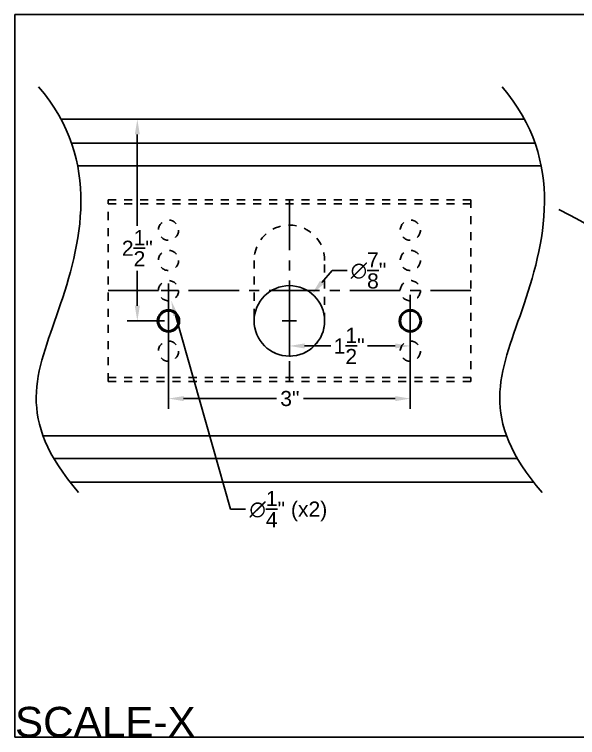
# Model space of a CAD drawing. Extents: x 0 to 17.5, y -9 to 0.
# Drawn here: x -0.01 to 6.98, y -8.96 to 0 of the extents above; entities that cross this region are included whole.
import ezdxf

# ---------------------------------------------------------------- set-up
doc = ezdxf.new("R2010")
doc.units = 0
doc.header["$LTSCALE"] = 0.5
doc.header["$MEASUREMENT"] = 0
doc.linetypes.add('CENTER', pattern=[2, 1.25, -0.25, 0.25, -0.25])
doc.linetypes.add('HIDDEN2', pattern=[0.1875, 0.125, -0.0625])
doc.layers.get('Defpoints').update_dxf_attribs({"linetype": 'CONTINUOUS'})
for name, color, linetype in [('Centerline', 210, 'CENTER'), ('Dimension', 10, 'CONTINUOUS'), ('FAB DWG', 221, 'CONTINUOUS'), ('Housing', 150, 'CONTINUOUS'), ('WallMount Bracket', 190, 'CONTINUOUS')]:
    doc.layers.add(name, color=color, linetype=linetype)
doc.layers.add('Text-Unprinted', color=131, linetype='CONTINUOUS', plot=False)
doc.styles.add('LSAD_Standard', font='arial.ttf')
doc.styles.get("Standard").update_dxf_attribs({"font": 'arial.ttf'})
doc.dimstyles.get("Standard").update_dxf_attribs({"dimtxt": 0.18, "dimasz": 0.18, "dimexe": 0.18, "dimexo": 0.0625, "dimgap": 0.09, "dimtad": 0, "dimtih": 1, "dimtoh": 1, "dimdec": 4, "dimzin": 0, "dimdsep": 46, "dimtxsty": 'Standard', "dimcen": 0.09, "dimadec": 0, "dimazin": 0, "dimtfac": 1, "dimtdec": 4, "dimtofl": 0, "dimtmove": 0, "dimatfit": 3, "dimfxl": 1, "dimtolj": 1, "dimtzin": 0, "dimarcsym": 0})

# ---------------------------------------------------------------- blocks, each defined once
blk = doc.blocks.new('*D0')
at = {"layer": 'Defpoints', "color": 0, "transparency": 16777216}
for p in [(1.5181, -1.2989), (1.9044, -1.2989), (1.9044, -3.7989)]:
    blk.add_point(p, dxfattribs=at)
at = {"layer": 'FAB DWG', "color": 0, "lineweight": -2, "transparency": 16777216}
for p, q in [((1.8544, -1.2989), (1.3931, -1.2989)), ((1.5181, -1.4864), (1.5181, -2.6188)), ((1.5181, -3.6114), (1.5181, -3.1779)), ((1.8544, -3.7989), (1.3931, -3.7989))]:
    blk.add_line(p, q, dxfattribs=at)
at = {"layer": 'FAB DWG', "color": 0, "transparency": 16777216}
for points in [[(1.4869, -1.4864), (1.5494, -1.4864), (1.5181, -1.2989)], [(1.4869, -3.6114), (1.5494, -3.6114), (1.5181, -3.7989)]]:
    blk.add_solid(points, dxfattribs=at)
at = {"layer": 'FAB DWG', "color": 0, "transparency": 16777216, "insert": (1.5181, -2.8984), "char_height": 0.1875, "attachment_point": 5}
blk.add_mtext('\\A1;2{\\H1x;\\S1/2;}"', dxfattribs=at)
blk = doc.blocks.new('*D1')
at = {"layer": 'Defpoints', "color": 0, "transparency": 16777216}
for p in [(1.9044, -3.4239), (4.9044, -3.4239), (4.9044, -4.7623)]:
    blk.add_point(p, dxfattribs=at)
at = {"layer": 'FAB DWG', "color": 0, "lineweight": -2, "transparency": 16777216}
for p, q in [((1.9044, -3.4739), (1.9044, -4.8873)), ((4.9044, -3.4739), (4.9044, -4.8873)), ((2.0919, -4.7623), (3.2425, -4.7623)), ((4.7169, -4.7623), (3.5779, -4.7623))]:
    blk.add_line(p, q, dxfattribs=at)
at = {"layer": 'FAB DWG', "color": 0, "transparency": 16777216}
for points in [[(2.0919, -4.731), (2.0919, -4.7935), (1.9044, -4.7623)], [(4.7169, -4.731), (4.7169, -4.7935), (4.9044, -4.7623)]]:
    blk.add_solid(points, dxfattribs=at)
at = {"layer": 'FAB DWG', "color": 0, "transparency": 16777216, "insert": (3.4102, -4.7623), "char_height": 0.1875, "attachment_point": 5}
blk.add_mtext('\\A1;3"', dxfattribs=at)
blk = doc.blocks.new('*D2')
at = {"layer": 'Defpoints', "color": 0, "transparency": 16777216}
for p in [(3.6866, -3.4646), (3.1222, -4.1332)]:
    blk.add_point(p, dxfattribs=at)
at = {"layer": 'FAB DWG', "color": 0, "lineweight": -2, "transparency": 16777216}
for p, q in [((3.9334, -3.1723), (3.8076, -3.3213)), ((4.1209, -3.1723), (3.9334, -3.1723)), ((3.4044, -3.8889), (3.4044, -3.7089)), ((3.3144, -3.7989), (3.4944, -3.7989))]:
    blk.add_line(p, q, dxfattribs=at)
at = {"layer": 'FAB DWG', "color": 0, "transparency": 16777216}
blk.add_solid([(3.7837, -3.3012), (3.8315, -3.3415), (3.6866, -3.4646)], dxfattribs=at)
at = {"layer": 'FAB DWG', "color": 0, "transparency": 16777216, "insert": (4.3859, -3.1723), "char_height": 0.1875, "attachment_point": 5}
blk.add_mtext('\\A1;∅{\\H1x;\\S7/8;}"', dxfattribs=at)
blk = doc.blocks.new('*D3')
at = {"layer": 'Defpoints', "color": 0, "transparency": 16777216}
for p in [(1.869, -3.2989), (1.9399, -3.549)]:
    blk.add_point(p, dxfattribs=at)
at = {"layer": 'FAB DWG', "color": 0, "lineweight": -2, "transparency": 16777216}
for p, q in [((1.9044, -3.5139), (1.9044, -3.3339)), ((1.8144, -3.4239), (1.9944, -3.4239)), ((2.6728, -6.1325), (1.9911, -3.7294)), ((2.8603, -6.1325), (2.6728, -6.1325))]:
    blk.add_line(p, q, dxfattribs=at)
at = {"layer": 'FAB DWG', "color": 0, "transparency": 16777216}
blk.add_solid([(2.0211, -3.7208), (1.961, -3.7379), (1.9399, -3.549)], dxfattribs=at)
at = {"layer": 'FAB DWG', "color": 0, "transparency": 16777216, "insert": (3.3917, -6.1325), "char_height": 0.1875, "attachment_point": 5}
blk.add_mtext('\\A1;∅{\\H1x;\\S1/4;}" (x2)', dxfattribs=at)
blk = doc.blocks.new('*D4')
at = {"layer": 'Defpoints', "color": 0, "transparency": 16777216}
for p in [(3.4044, -3.3927), (4.9044, -3.4239), (4.9044, -4.1095)]:
    blk.add_point(p, dxfattribs=at)
at = {"layer": 'FAB DWG', "color": 0, "lineweight": -2, "transparency": 16777216}
for p, q in [((3.4044, -3.4427), (3.4044, -4.2345)), ((4.9044, -3.4739), (4.9044, -4.2345)), ((3.5919, -4.1095), (3.9182, -4.1095)), ((4.7169, -4.1095), (4.3728, -4.1095))]:
    blk.add_line(p, q, dxfattribs=at)
at = {"layer": 'FAB DWG', "color": 0, "transparency": 16777216}
for points in [[(3.5919, -4.0782), (3.5919, -4.1407), (3.4044, -4.1095)], [(4.7169, -4.0782), (4.7169, -4.1407), (4.9044, -4.1095)]]:
    blk.add_solid(points, dxfattribs=at)
at = {"layer": 'FAB DWG', "color": 0, "transparency": 16777216, "insert": (4.1455, -4.1095), "char_height": 0.1875, "attachment_point": 5}
blk.add_mtext('\\A1;1{\\H1x;\\S1/2;}"', dxfattribs=at)

msp = doc.modelspace()

# ---------------------------------------------------------------- linework, layer by layer
at = {"layer": 'Centerline', "transparency": 16777216}
for p, q in [((3.40443, -2.29892), (3.40443, -4.54892)), ((1.15443, -3.42392), (5.65443, -3.42392))]:
    msp.add_line(p, q, dxfattribs=at)
at = {"layer": 'Dimension', "transparency": 16777216}
for points in [[(0.29402, -0.89885), (1.08862, -1.82299), (0.54119, -3.9119), (-0.00624, -5.00081), (0.78836, -5.92494)], [(6.04402, -0.89884), (6.83862, -1.82297), (6.29119, -3.91189), (5.74376, -5.0008), (6.53836, -5.92493)], [(6.74732, -2.41687), (8.26517, -3.16737), (8.15619, -4.8571), (8.04722, -6.54684), (9.56506, -7.29734)]]:
    msp.add_open_spline(points, degree=3, dxfattribs=at)
at = {"layer": 'Housing', "ltscale": 0.5, "transparency": 16777216}
for p, q in [((6.32105, -1.29892), (0.57104, -1.29892)), ((6.4516, -1.59492), (0.70159, -1.59492)), ((6.52725, -1.87492), (0.77724, -1.87492)), ((6.09827, -5.22292), (0.34826, -5.22292)), ((6.2317, -5.50292), (0.48169, -5.50292)), ((6.43474, -5.79892), (0.68472, -5.79892))]:
    msp.add_line(p, q, dxfattribs=at)
at = {"layer": 'Housing', "linetype": 'Continuous', "lineweight": 25, "transparency": 16777216}
msp.add_circle((3.40443, -3.79892), 0.43725, dxfattribs=at)
at = {"layer": 'Housing', "linetype": 'Continuous', "lineweight": 50, "transparency": 16777216}
for centre in [(1.90443, -3.79892), (4.90443, -3.79892)]:
    msp.add_circle(centre, 0.13, dxfattribs=at)
at = {"layer": 'Text-Unprinted', "transparency": 16777216}
msp.add_lwpolyline([(0, 0), (16.70143, 0), (16.70143, -8.95893), (0, -8.95893)], close=True, dxfattribs=at)
at = {"layer": 'WallMount Bracket', "linetype": 'HIDDEN2', "transparency": 16777216}
for p, q in [((1.15443, -2.34692), (5.65443, -2.34692)), ((1.15443, -4.50092), (5.65443, -4.50092))]:
    msp.add_line(p, q, dxfattribs=at)
msp.add_lwpolyline([(1.15443, -2.29892), (5.65443, -2.29892), (5.65443, -4.54892), (1.15443, -4.54892)], close=True, dxfattribs=at)
msp.add_lwpolyline([(2.96693, -3.04892), (2.96693, -3.79892, 1), (3.84193, -3.79892), (3.84193, -3.04892, 1)], format="xyb", close=True, dxfattribs=at)
for centre in [(1.90443, -2.67392), (4.90443, -2.67392), (1.90443, -3.04892), (4.90443, -3.04892), (1.90443, -3.42392), (4.90443, -3.42392), (1.90443, -3.79892), (4.90443, -3.79892), (1.90443, -4.17392), (4.90443, -4.17392)]:
    msp.add_circle(centre, 0.125, dxfattribs=at)

# ---------------------------------------------------------------- texts
at = {"layer": 'Text-Unprinted', "ltscale": 0.5, "transparency": 16777216, "style": 'LSAD_Standard'}
msp.add_attdef('SCALE-X', (0, -8.95893), 'XEffectiveScaleFactor', height=0.375, dxfattribs=at)

# ---------------------------------------------------------------- dimensions: what is measured, and where the dimension line sits
at = {"layer": 'FAB DWG', "transparency": 16777216}
dim = msp.add_linear_dim(base=(1.51812, -1.29892), p1=(1.90443, -3.79892), p2=(1.90443, -1.29892), angle=90, dimstyle='Standard', override={"dimtxt": 0.1875, "dimasz": 0.1875, "dimexe": 0.125, "dimexo": 0.05, "dimgap": 0.06, "dimlunit": 4, "dimadec": 3, "dimtdec": 3}, dxfattribs=at)
dim.commit()
dim.dimension.update_dxf_attribs({"geometry": '*D0', "text_midpoint": (1.51812, -2.89836), "dimtype": 128})
dim = msp.add_diameter_dim_2p(p1=(3.12222, -4.13323), p2=(3.68664, -3.46461), dimstyle='Standard', override={"dimtxt": 0.1875, "dimasz": 0.1875, "dimexe": 0.125, "dimexo": 0.05, "dimgap": 0.06, "dimlunit": 4, "dimadec": 3, "dimtdec": 3, "dimtmove": 1}, dxfattribs=at)
dim.commit()
dim.dimension.update_dxf_attribs({"geometry": '*D2', "text_midpoint": (3.93343, -3.17225), "dimtype": 131})
dim = msp.add_diameter_dim_2p(p1=(1.86895, -3.29886), p2=(1.93991, -3.54899), text='<> (x2)', dimstyle='Standard', override={"dimtxt": 0.1875, "dimasz": 0.1875, "dimexe": 0.125, "dimexo": 0.05, "dimgap": 0.06, "dimlunit": 4, "dimadec": 3, "dimtmove": 1}, dxfattribs=at)
dim.commit()
dim.dimension.update_dxf_attribs({"geometry": '*D3', "text_midpoint": (2.67279, -6.1325), "dimtype": 131})
for base, p1, picture, middle in [((4.90443, -4.10948), (3.40443, -3.39267), '*D4', (4.14549, -4.10948)), ((4.90443, -4.76225), (1.90443, -3.42392), '*D1', (3.4102, -4.76225))]:
    dim = msp.add_linear_dim(base=base, p1=p1, p2=(4.90443, -3.42392), dimstyle='Standard', override={"dimtxt": 0.1875, "dimasz": 0.1875, "dimexe": 0.125, "dimexo": 0.05, "dimgap": 0.06, "dimlunit": 4, "dimadec": 3, "dimtdec": 3}, dxfattribs=at)
    dim.commit()
    dim.dimension.update_dxf_attribs({"geometry": picture, "text_midpoint": middle, "dimtype": 128})

doc.saveas('drawing.dxf')
